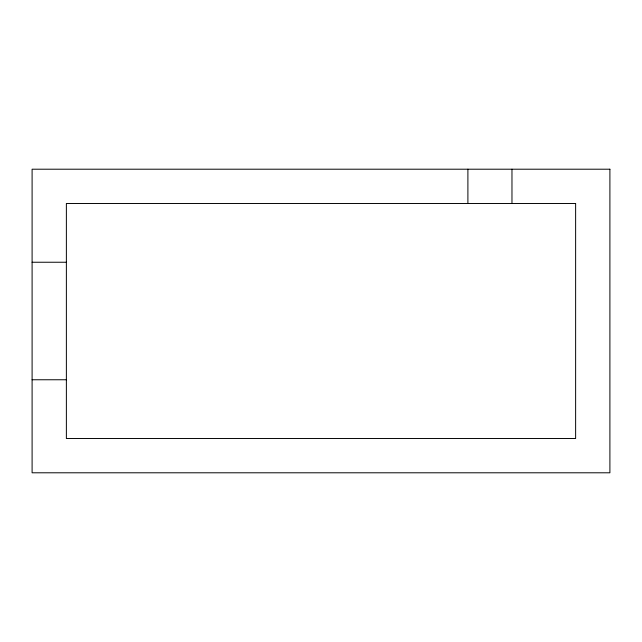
<?xml version="1.0" encoding="UTF-8"?>
<svg xmlns="http://www.w3.org/2000/svg" width="642" height="642" viewBox="0 0 642 642"><rect width="100%" height="100%" fill="white"/><g stroke="black" fill="none" stroke-linecap="round" stroke-linejoin="round"><path stroke-width="0.96" d="M32.1 262.241L66.375 262.241M32.1 379.759L66.375 379.759M511.971 169.207L511.971 203.482M467.898 169.207L467.898 203.482M609.9 169.207L32.1 169.207L32.1 472.793L609.9 472.793L609.9 169.207M575.625 203.482L66.375 203.482L66.375 438.518L575.625 438.518L575.625 203.482"/></g></svg>
